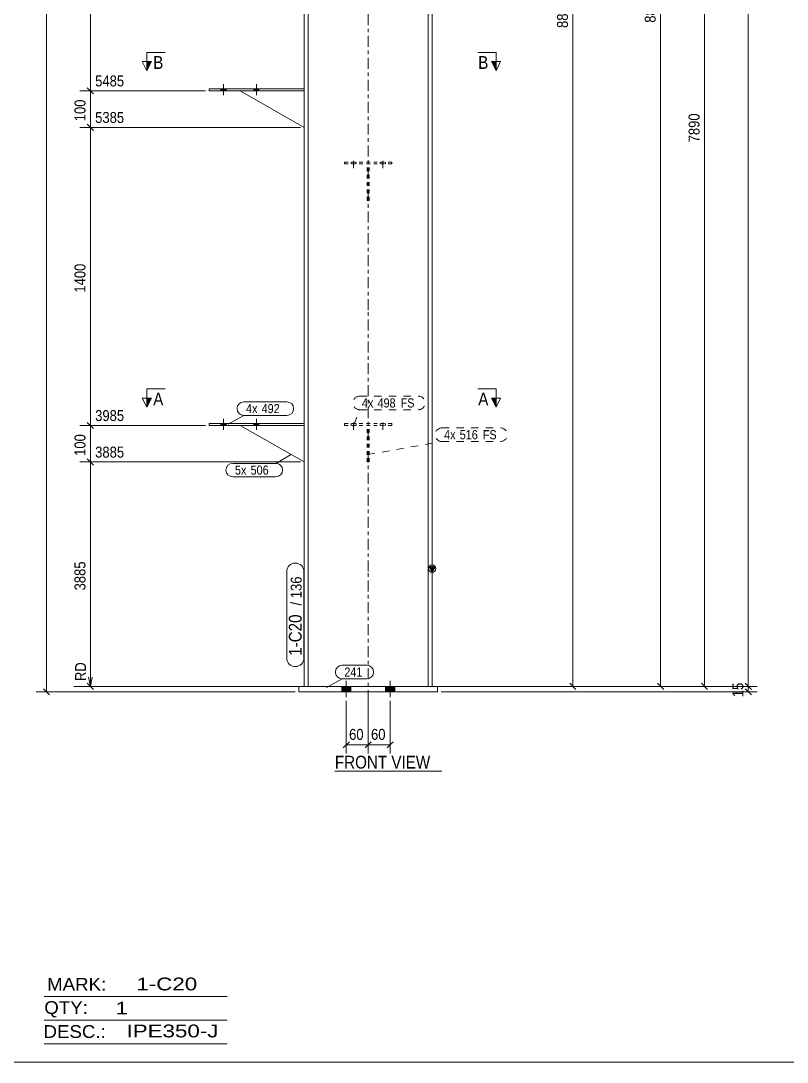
# Model space of a CAD drawing. Header units: millimetres. Extents: x 2 to 825, y 1 to 579.
# Drawn here: x 211.1 to 420.7, y 5 to 290 of the extents above; entities that cross this region are included whole.
import ezdxf

# ---------------------------------------------------------------- set-up
doc = ezdxf.new("R2010")
doc.units = ezdxf.units.MM
for name, pattern in [('XKITLINE00', [0]), ('XKITLINE01', [4, 1, -1, 1, -1]), ('XKITLINE02', [4, 2, -2]), ('XKITLINE03', [6, 3, -1, 1, -1])]:
    doc.linetypes.add(name, pattern=pattern)
for name, color, linetype, lineweight in [('Bolt', 3, 'Continuous', 0), ('Dimensions', 7, 'Continuous', 0), ('DrawingSheet', 5, 'Continuous', 0), ('OtherObjectType', 7, 'Continuous', 0), ('Part', 2, 'Continuous', 0), ('PartMark', 7, 'Continuous', 0), ('Section', 6, 'Continuous', 0)]:
    doc.layers.add(name, color=color, linetype=linetype, lineweight=lineweight)
doc.styles.add('ARIAL', font='ARIAL.TTF')
doc.styles.add('ARIAL_NARROW', font='ARIALN.TTF')

# ---------------------------------------------------------------- blocks, each defined once
blk = doc.blocks.new('*A7')
at = {"layer": 'Bolt', "color": 3, "linetype": 'XKITLINE02', "lineweight": 0}
for p, q in [((301.42, 179.25), (301.42, 179.75)), ((301.42, 179.25), (301.42, 179.75)), ((302.12, 178.09), (302.12, 181.09)), ((302.12, 178.09), (302.12, 181.09)), ((302.82, 179.25), (302.82, 179.75)), ((302.82, 179.25), (302.82, 179.75)), ((309.42, 179.25), (309.42, 179.75)), ((309.42, 179.25), (309.42, 179.75)), ((310.12, 178.09), (310.12, 181.09)), ((310.12, 178.09), (310.12, 181.09)), ((310.82, 179.25), (310.82, 179.75)), ((310.82, 179.25), (310.82, 179.75))]:
    blk.add_line(p, q, dxfattribs=at)
blk = doc.blocks.new('*A8')
at = {"layer": 'Bolt', "color": 3, "linetype": 'XKITLINE02', "lineweight": 0}
for p, q in [((301.42, 250.83), (301.42, 251.33)), ((301.42, 250.83), (301.42, 251.33)), ((302.12, 249.67), (302.12, 252.67)), ((302.12, 249.67), (302.12, 252.67)), ((302.82, 250.83), (302.82, 251.33)), ((302.82, 250.83), (302.82, 251.33)), ((309.42, 250.83), (309.42, 251.33)), ((309.42, 250.83), (309.42, 251.33)), ((310.12, 249.67), (310.12, 252.67)), ((310.12, 249.67), (310.12, 252.67)), ((310.82, 250.83), (310.82, 251.33)), ((310.82, 250.83), (310.82, 251.33))]:
    blk.add_line(p, q, dxfattribs=at)
blk = doc.blocks.new('*A11')
at = {"layer": 'Bolt'}
for points in [[(265.82, 179.25), (265.82, 179.75), (267.22, 179.75), (267.22, 179.25)], [(265.82, 179.25), (265.82, 179.75), (267.22, 179.75), (267.22, 179.25)], [(274.82, 179.25), (274.82, 179.75), (276.22, 179.75), (276.22, 179.25)], [(274.82, 179.25), (274.82, 179.75), (276.22, 179.75), (276.22, 179.25)]]:
    blk.add_hatch(color=3, dxfattribs=at).paths.add_polyline_path(points, flags=17)
at = {"layer": 'Bolt', "color": 3, "linetype": 'XKITLINE00', "lineweight": 0}
for p, q in [((265.82, 179.25), (265.82, 179.75)), ((265.82, 179.25), (265.82, 179.75)), ((266.52, 178.09), (266.52, 181.09)), ((266.52, 178.09), (266.52, 181.09)), ((267.22, 179.25), (267.22, 179.75)), ((267.22, 179.25), (267.22, 179.75)), ((274.82, 179.25), (274.82, 179.75)), ((274.82, 179.25), (274.82, 179.75)), ((275.52, 178.09), (275.52, 181.09)), ((275.52, 178.09), (275.52, 181.09)), ((276.22, 179.25), (276.22, 179.75)), ((276.22, 179.25), (276.22, 179.75))]:
    blk.add_line(p, q, dxfattribs=at)
blk = doc.blocks.new('*A12')
at = {"layer": 'Bolt'}
for points in [[(265.82, 270.83), (265.82, 271.33), (267.22, 271.33), (267.22, 270.83)], [(265.82, 270.83), (265.82, 271.33), (267.22, 271.33), (267.22, 270.83)], [(274.82, 270.83), (274.82, 271.33), (276.22, 271.33), (276.22, 270.83)], [(274.82, 270.83), (274.82, 271.33), (276.22, 271.33), (276.22, 270.83)]]:
    blk.add_hatch(color=3, dxfattribs=at).paths.add_polyline_path(points, flags=17)
at = {"layer": 'Bolt', "color": 3, "linetype": 'XKITLINE00', "lineweight": 0}
for p, q in [((265.82, 270.83), (265.82, 271.33)), ((265.82, 270.83), (265.82, 271.33)), ((266.52, 269.67), (266.52, 272.67)), ((266.52, 269.67), (266.52, 272.67)), ((267.22, 270.83), (267.22, 271.33)), ((267.22, 270.83), (267.22, 271.33)), ((274.82, 270.83), (274.82, 271.33)), ((274.82, 270.83), (274.82, 271.33)), ((275.52, 269.67), (275.52, 272.67)), ((275.52, 269.67), (275.52, 272.67)), ((276.22, 270.83), (276.22, 271.33)), ((276.22, 270.83), (276.22, 271.33))]:
    blk.add_line(p, q, dxfattribs=at)
blk = doc.blocks.new('*A17')
at = {"layer": 'Bolt'}
for points in [[(301.37, 107.85), (301.37, 106.35), (298.87, 106.35), (298.87, 107.85)], [(301.37, 107.85), (301.37, 106.35), (298.87, 106.35), (298.87, 107.85)], [(313.37, 107.85), (313.37, 106.35), (310.87, 106.35), (310.87, 107.85)], [(313.37, 107.85), (313.37, 106.35), (310.87, 106.35), (310.87, 107.85)]]:
    blk.add_hatch(color=3, dxfattribs=at).paths.add_polyline_path(points, flags=17)
at = {"layer": 'Bolt', "color": 3, "linetype": 'XKITLINE00', "lineweight": 0}
for p, q in [((300.12, 109.35), (300.12, 104.85)), ((300.12, 109.35), (300.12, 104.85)), ((312.12, 109.35), (312.12, 104.85)), ((312.12, 109.35), (312.12, 104.85)), ((298.87, 107.85), (298.87, 106.35)), ((298.87, 107.85), (298.87, 106.35)), ((301.37, 107.85), (301.37, 106.35)), ((301.37, 107.85), (301.37, 106.35)), ((310.87, 107.85), (310.87, 106.35)), ((310.87, 107.85), (310.87, 106.35)), ((313.37, 107.85), (313.37, 106.35)), ((313.37, 107.85), (313.37, 106.35))]:
    blk.add_line(p, q, dxfattribs=at)
blk = doc.blocks.new('*A18')
at = {"layer": 'Part'}
blk.add_hatch(color=2, dxfattribs=at).paths.add_polyline_path([(322.82, 140.56), (324.42, 140.56), (323.62, 139.16)], flags=17)
at = {"layer": 'Part', "color": 2, "linetype": 'XKITLINE00', "lineweight": 0}
for p, q in [((288.62, 210.83), (288.62, 302.31)), ((289.72, 302.31), (289.72, 210.83)), ((322.52, 302.31), (322.52, 210.83)), ((323.62, 302.31), (323.62, 210.83)), ((288.62, 139.25), (288.62, 210.73)), ((289.72, 210.73), (289.72, 139.25)), ((322.52, 210.73), (322.52, 139.25)), ((323.62, 210.73), (323.62, 139.25)), ((323.62, 139.16), (322.82, 140.56)), ((322.82, 140.56), (324.42, 140.56)), ((324.42, 140.56), (323.62, 139.16)), ((288.62, 107.85), (288.62, 139.15)), ((289.72, 139.15), (289.72, 107.85)), ((322.52, 139.15), (322.52, 107.85)), ((323.62, 139.15), (323.62, 107.85))]:
    blk.add_line(p, q, dxfattribs=at)
at = {"layer": 'Part', "color": 7, "linetype": 'XKITLINE03', "lineweight": 0}
for p, q in [((306.12, 210.83), (306.12, 302.31)), ((306.12, 139.25), (306.12, 210.73)), ((306.12, 97.85), (306.12, 139.15))]:
    blk.add_line(p, q, dxfattribs=at)
at = {"layer": 'Part', "color": 7, "linetype": 'XKITLINE01', "lineweight": 0}
blk.add_line((323.62, 107.85), (288.62, 107.85), dxfattribs=at)
at = {"layer": 'Part', "color": 2, "linetype": 'XKITLINE00', "lineweight": 0}
blk.add_circle((323.62, 140.06), 1, dxfattribs=at)
blk = doc.blocks.new('*A19')
at = {"layer": 'Part', "color": 7, "linetype": 'XKITLINE01', "lineweight": 0}
for p, q in [((312.62, 179.75), (299.62, 179.75)), ((299.62, 179.25), (299.62, 179.75)), ((312.62, 179.25), (312.62, 179.75)), ((312.62, 179.25), (299.62, 179.25))]:
    blk.add_line(p, q, dxfattribs=at)
blk = doc.blocks.new('*A20')
at = {"layer": 'Part', "color": 7, "linetype": 'XKITLINE01', "lineweight": 0}
for p, q in [((306.37, 179.25), (305.87, 179.25)), ((305.87, 169.25), (305.87, 179.25)), ((305.87, 179.25), (306.37, 179.25)), ((306.37, 169.25), (306.37, 179.25)), ((306.37, 169.25), (305.87, 169.25))]:
    blk.add_line(p, q, dxfattribs=at)
blk = doc.blocks.new('*A21')
at = {"layer": 'Part', "color": 7, "linetype": 'XKITLINE01', "lineweight": 0}
for p, q in [((312.62, 251.33), (299.62, 251.33)), ((299.62, 250.83), (299.62, 251.33)), ((312.62, 250.83), (299.62, 250.83)), ((312.62, 250.83), (312.62, 251.33))]:
    blk.add_line(p, q, dxfattribs=at)
blk = doc.blocks.new('*A22')
at = {"layer": 'Part', "color": 7, "linetype": 'XKITLINE01', "lineweight": 0}
for p, q in [((306.37, 250.83), (305.87, 250.83)), ((305.87, 240.83), (305.87, 250.83)), ((305.87, 250.83), (306.37, 250.83)), ((306.37, 240.83), (306.37, 250.83)), ((306.37, 240.83), (305.87, 240.83))]:
    blk.add_line(p, q, dxfattribs=at)
blk = doc.blocks.new('*A27')
at = {"layer": 'Part', "color": 2, "linetype": 'XKITLINE00', "lineweight": 0}
for p, q in [((262.62, 179.25), (262.62, 179.75)), ((262.62, 179.75), (288.62, 179.75)), ((262.62, 179.25), (288.62, 179.25))]:
    blk.add_line(p, q, dxfattribs=at)
at = {"layer": 'Part', "color": 7, "linetype": 'XKITLINE01', "lineweight": 0}
blk.add_line((288.62, 179.75), (288.62, 179.25), dxfattribs=at)
blk = doc.blocks.new('*A28')
at = {"layer": 'Part', "color": 2, "linetype": 'XKITLINE00', "lineweight": 0}
blk.add_line((288.62, 169.25), (271.12, 179.25), dxfattribs=at)
at = {"layer": 'Part', "color": 7, "linetype": 'XKITLINE01', "lineweight": 0}
for p, q in [((271.12, 179.25), (288.62, 179.25)), ((288.62, 179.25), (288.62, 169.25))]:
    blk.add_line(p, q, dxfattribs=at)
blk = doc.blocks.new('*A29')
at = {"layer": 'Part', "color": 2, "linetype": 'XKITLINE00', "lineweight": 0}
blk.add_line((288.62, 260.83), (271.12, 270.83), dxfattribs=at)
at = {"layer": 'Part', "color": 7, "linetype": 'XKITLINE01', "lineweight": 0}
for p, q in [((271.12, 270.83), (288.62, 270.83)), ((288.62, 270.83), (288.62, 260.83))]:
    blk.add_line(p, q, dxfattribs=at)
blk = doc.blocks.new('*A30')
at = {"layer": 'Part', "color": 2, "linetype": 'XKITLINE00', "lineweight": 0}
for p, q in [((262.62, 270.83), (262.62, 271.33)), ((262.62, 271.33), (288.62, 271.33)), ((262.62, 270.83), (288.62, 270.83))]:
    blk.add_line(p, q, dxfattribs=at)
at = {"layer": 'Part', "color": 7, "linetype": 'XKITLINE01', "lineweight": 0}
blk.add_line((288.62, 271.33), (288.62, 270.83), dxfattribs=at)
blk = doc.blocks.new('*A43')
at = {"layer": 'Part', "color": 2, "linetype": 'XKITLINE00', "lineweight": 0}
for p, q in [((325.12, 107.85), (287.12, 107.85)), ((287.12, 107.85), (287.12, 106.35)), ((325.12, 106.35), (287.12, 106.35)), ((325.12, 107.85), (325.12, 106.35))]:
    blk.add_line(p, q, dxfattribs=at)
blk = doc.blocks.new('*A109')
at = {"layer": 'DrawingSheet', "color": 5, "linetype": 'XKITLINE00', "lineweight": 0}
blk.add_line((5, 5), (825, 5), dxfattribs=at)
blk = doc.blocks.new('*A113')
at = {"layer": 'OtherObjectType', "color": 6, "linetype": 'XKITLINE00', "lineweight": 0}
for p, q in [((217.5, 23), (267.5, 23)), ((217.5, 16.5), (267.5, 16.5)), ((217.5, 10), (267.5, 10))]:
    blk.add_line(p, q, dxfattribs=at)
at = {"layer": 'OtherObjectType', "color": 6, "style": 'ARIAL_NARROW'}
for s, width, p in [('MARK:', 1.275, (218.27, 24.58)), ('1-C20', 1.525501, (242.69, 24.65)), ('QTY:', 1.275, (217.5, 18.19)), ('1', 1.525501, (236.99, 18.05)), ('DESC.:', 1.275, (217.29, 11.63)), ('IPE350-J', 1.525501, (240, 11.79))]:
    blk.add_text(s, height=3.5, dxfattribs=dict(at, width=width)).set_placement(p)
blk = doc.blocks.new('*A117')
at = {"layer": 'Dimensions', "color": 7, "linetype": 'XKITLINE00', "lineweight": 0}
for p, q in [((218.12, 106.35), (218.12, 511.54)), ((286.12, 106.35), (215.27, 106.35)), ((217.27, 107.2), (218.97, 105.5))]:
    blk.add_line(p, q, dxfattribs=at)
at = {"layer": 'Dimensions', "color": 3}
blk.add_point((218.12, 106.35), dxfattribs=at)
blk = doc.blocks.new('*A118')
at = {"layer": 'Dimensions', "color": 7, "linetype": 'XKITLINE00', "lineweight": 0}
for p, q in [((409.27, 108.7), (410.97, 107)), ((324.62, 107.85), (412.52, 107.85)), ((326.12, 106.35), (412.52, 106.35)), ((409.27, 107.2), (410.97, 105.5)), ((410.12, 106.35), (410.12, 107.85))]:
    blk.add_line(p, q, dxfattribs=at)
at = {"layer": 'Dimensions', "color": 3}
for p in [(410.12, 107.85), (410.12, 106.35)]:
    blk.add_point(p, dxfattribs=at)
at = {"layer": 'Dimensions', "color": 3, "style": 'ARIAL', "width": 0.85}
blk.add_text('15', height=3, rotation=90.0002, dxfattribs=at).set_placement((408.77, 104.87))
blk = doc.blocks.new('*A119')
at = {"layer": 'Dimensions', "color": 7, "linetype": 'XKITLINE00', "lineweight": 0}
for p, q in [((306.12, 106.85), (306.12, 89.45)), ((300.12, 103.85), (300.12, 89.45)), ((300.97, 92.7), (299.27, 91)), ((300.12, 91.85), (306.12, 91.85)), ((306.97, 92.7), (305.27, 91))]:
    blk.add_line(p, q, dxfattribs=at)
at = {"layer": 'Dimensions', "color": 3}
for p in [(300.12, 91.85), (306.12, 91.85)]:
    blk.add_point(p, dxfattribs=at)
at = {"layer": 'Dimensions', "color": 3, "style": 'ARIAL', "width": 0.85}
blk.add_text('60', height=3, dxfattribs=at).set_placement((300.9, 93.2))
blk = doc.blocks.new('*A120')
at = {"layer": 'Dimensions', "color": 7, "linetype": 'XKITLINE00', "lineweight": 0}
for p, q in [((306.12, 106.85), (306.12, 89.45)), ((312.12, 103.85), (312.12, 89.45)), ((306.97, 92.7), (305.27, 91)), ((306.12, 91.85), (312.12, 91.85)), ((312.97, 92.7), (311.27, 91))]:
    blk.add_line(p, q, dxfattribs=at)
at = {"layer": 'Dimensions', "color": 3}
for p in [(306.12, 91.85), (312.12, 91.85)]:
    blk.add_point(p, dxfattribs=at)
at = {"layer": 'Dimensions', "color": 3, "style": 'ARIAL', "width": 0.85}
blk.add_text('60', height=3, dxfattribs=at).set_placement((306.9, 93.2))
blk = doc.blocks.new('*A121')
at = {"layer": 'PartMark', "color": 7, "linetype": 'XKITLINE02', "lineweight": 0}
for p, q in [((303.8, 187.26), (319.85, 187.26)), ((302.25, 179.62), (303.8, 183.56)), ((303.8, 183.56), (319.85, 183.56))]:
    blk.add_line(p, q, dxfattribs=at)
for centre, start, end in [((303.8, 185.41), 90, 270), ((319.85, 185.41), 270, 90)]:
    blk.add_arc(centre, 1.85, start, end, dxfattribs=at)
at = {"layer": 'PartMark', "color": 3, "style": 'ARIAL', "width": 0.85}
for s, p in [('4x', (304.4, 184.16)), ('498', (308.67, 184.16)), ('FS', (314.99, 184.16))]:
    blk.add_text(s, height=2.5, dxfattribs=at).set_placement(p)
blk = doc.blocks.new('*A122')
at = {"layer": 'PartMark', "color": 7, "linetype": 'XKITLINE00', "lineweight": 0}
for p, q in [((285.09, 171.28), (280.85, 168.88)), ((269.06, 168.88), (280.85, 168.88)), ((269.06, 165.18), (280.85, 165.18))]:
    blk.add_line(p, q, dxfattribs=at)
for centre, start, end in [((269.06, 167.03), 90, 270), ((280.85, 167.03), 270, 90)]:
    blk.add_arc(centre, 1.85, start, end, dxfattribs=at)
at = {"layer": 'PartMark', "color": 3, "style": 'ARIAL', "width": 0.85}
for s, p in [('5x', (269.66, 165.78)), ('506', (273.94, 165.78))]:
    blk.add_text(s, height=2.5, dxfattribs=at).set_placement(p)
blk = doc.blocks.new('*A123')
at = {"layer": 'PartMark', "color": 7, "linetype": 'XKITLINE02', "lineweight": 0}
for p, q in [((326.29, 178.56), (342.33, 178.56)), ((306, 171.28), (326.29, 174.86)), ((326.29, 174.86), (342.33, 174.86))]:
    blk.add_line(p, q, dxfattribs=at)
for centre, start, end in [((326.29, 176.71), 90, 270), ((342.33, 176.71), 270, 90)]:
    blk.add_arc(centre, 1.85, start, end, dxfattribs=at)
at = {"layer": 'PartMark', "color": 3, "style": 'ARIAL', "width": 0.85}
for s, p in [('4x', (326.89, 175.46)), ('516', (331.16, 175.46)), ('FS', (337.47, 175.46))]:
    blk.add_text(s, height=2.5, dxfattribs=at).set_placement(p)
blk = doc.blocks.new('*A126')
at = {"layer": 'Section'}
for points in [[(246.8, 186.75), (245.55, 184.25), (245.55, 186.75)], [(341.09, 186.75), (341.09, 184.25), (339.84, 186.75)]]:
    blk.add_hatch(color=3, dxfattribs=at).paths.add_polyline_path(points, flags=17)
at = {"layer": 'Section', "color": 1, "linetype": 'XKITLINE00', "lineweight": 0}
for p, q in [((245.55, 189.25), (250.55, 189.25)), ((245.55, 189.25), (245.55, 184.25)), ((341.09, 189.25), (336.09, 189.25)), ((341.09, 189.25), (341.09, 184.25))]:
    blk.add_line(p, q, dxfattribs=at)
at = {"layer": 'Section', "color": 3, "linetype": 'XKITLINE00', "lineweight": 0}
for p, q in [((245.55, 184.25), (244.3, 186.75)), ((246.8, 186.75), (244.3, 186.75)), ((245.55, 184.25), (246.8, 186.75)), ((339.84, 186.75), (342.34, 186.75)), ((341.09, 184.25), (339.84, 186.75)), ((342.34, 186.75), (341.09, 184.25))]:
    blk.add_line(p, q, dxfattribs=at)
at = {"layer": 'Section', "color": 7, "style": 'ARIAL', "width": 0.85}
for p in [(247.3, 184.75), (336.22, 184.75)]:
    blk.add_text('A', height=3.5, dxfattribs=at).set_placement(p)
blk = doc.blocks.new('*A129')
at = {"layer": 'Section'}
for points in [[(246.8, 278.83), (245.55, 276.33), (245.55, 278.83)], [(341.09, 278.83), (341.09, 276.33), (339.84, 278.83)]]:
    blk.add_hatch(color=3, dxfattribs=at).paths.add_polyline_path(points, flags=17)
at = {"layer": 'Section', "color": 1, "linetype": 'XKITLINE00', "lineweight": 0}
for p, q in [((245.55, 281.33), (250.55, 281.33)), ((245.55, 281.33), (245.55, 276.33)), ((341.09, 281.33), (336.09, 281.33)), ((341.09, 281.33), (341.09, 276.33))]:
    blk.add_line(p, q, dxfattribs=at)
at = {"layer": 'Section', "color": 3, "linetype": 'XKITLINE00', "lineweight": 0}
for p, q in [((245.55, 276.33), (244.3, 278.83)), ((246.8, 278.83), (244.3, 278.83)), ((245.55, 276.33), (246.8, 278.83)), ((339.84, 278.83), (342.34, 278.83)), ((341.09, 276.33), (339.84, 278.83)), ((342.34, 278.83), (341.09, 276.33))]:
    blk.add_line(p, q, dxfattribs=at)
at = {"layer": 'Section', "color": 7, "style": 'ARIAL', "width": 0.85}
for p in [(247.3, 276.83), (336.22, 276.83)]:
    blk.add_text('B', height=3.5, dxfattribs=at).set_placement(p)
blk = doc.blocks.new('*A131')
at = {"layer": 'OtherObjectType', "color": 7, "linetype": 'XKITLINE00', "lineweight": 0}
blk.add_line((297, 84.6), (326.3, 84.6), dxfattribs=at)
at = {"layer": 'OtherObjectType', "color": 7, "style": 'ARIAL', "width": 0.85}
blk.add_text('FRONT VIEW', height=3.5, dxfattribs=at).set_placement((297, 85.35))
blk = doc.blocks.new('*A132')
at = {"layer": 'Dimensions', "color": 7, "linetype": 'XKITLINE00', "lineweight": 0}
for p, q in [((410.12, 107.85), (410.12, 506.09)), ((409.27, 108.7), (410.97, 107)), ((324.62, 107.85), (412.52, 107.85))]:
    blk.add_line(p, q, dxfattribs=at)
at = {"layer": 'Dimensions', "color": 3}
blk.add_point((410.12, 107.85), dxfattribs=at)
blk = doc.blocks.new('*A134')
at = {"layer": 'Dimensions', "color": 7, "linetype": 'XKITLINE00', "lineweight": 0}
for p, q in [((398.12, 107.85), (398.12, 414.49)), ((397.27, 108.7), (398.97, 107)), ((324.62, 107.85), (400.52, 107.85))]:
    blk.add_line(p, q, dxfattribs=at)
at = {"layer": 'Dimensions', "color": 3}
blk.add_point((398.12, 107.85), dxfattribs=at)
at = {"layer": 'Dimensions', "color": 3, "style": 'ARIAL', "width": 0.85}
blk.add_text('7890', height=3, rotation=90.0002, dxfattribs=at).set_placement((396.77, 256.72))
blk = doc.blocks.new('*A136')
at = {"layer": 'Dimensions', "color": 7, "linetype": 'XKITLINE00', "lineweight": 0}
for p, q in [((386.12, 107.85), (386.12, 479.95)), ((385.27, 108.7), (386.97, 107)), ((324.62, 107.85), (388.52, 107.85))]:
    blk.add_line(p, q, dxfattribs=at)
at = {"layer": 'Dimensions', "color": 3}
blk.add_point((386.12, 107.85), dxfattribs=at)
at = {"layer": 'Dimensions', "color": 3, "style": 'ARIAL', "width": 0.85}
blk.add_text('8829', height=3, rotation=90.0002, dxfattribs=at).set_placement((384.77, 289.45))
blk = doc.blocks.new('*A139')
at = {"layer": 'Dimensions', "color": 7, "linetype": 'XKITLINE00', "lineweight": 0}
for p, q in [((362.12, 107.85), (362.12, 477.09)), ((361.27, 108.7), (362.97, 107)), ((324.62, 107.85), (364.52, 107.85))]:
    blk.add_line(p, q, dxfattribs=at)
at = {"layer": 'Dimensions', "color": 3}
blk.add_point((362.12, 107.85), dxfattribs=at)
at = {"layer": 'Dimensions', "color": 3, "style": 'ARIAL', "width": 0.85}
blk.add_text('8800', height=3, rotation=90.0002, dxfattribs=at).set_placement((360.77, 288.02))
blk = doc.blocks.new('*A144')
at = {"layer": 'Dimensions', "color": 7, "linetype": 'XKITLINE00', "lineweight": 0}
for p, q in [((287.62, 169.25), (227.27, 169.25)), ((229.27, 170.1), (230.97, 168.4)), ((230.12, 107.85), (230.12, 169.25)), ((230.12, 115.07), (230.12, 107.85)), ((229.27, 108.7), (230.97, 107)), ((229.62, 110.35), (230.12, 107.85)), ((230.62, 110.35), (230.12, 107.85)), ((287.62, 107.85), (225.62, 107.85)), ((287.62, 107.85), (227.27, 107.85))]:
    blk.add_line(p, q, dxfattribs=at)
at = {"layer": 'Dimensions', "color": 3}
for p in [(230.12, 169.25), (230.12, 107.85)]:
    blk.add_point(p, dxfattribs=at)
at = {"layer": 'Dimensions', "color": 7}
blk.add_point((230.12, 107.85), dxfattribs=at)
at = {"layer": 'Dimensions', "color": 3, "style": 'ARIAL', "width": 0.85}
blk.add_text('3885', height=3, dxfattribs=at).set_placement((231.42, 170.45))
for s, p in [('3885', (228.77, 134.1)), ('RD', (228.92, 109.29))]:
    blk.add_text(s, height=3, rotation=90.0002, dxfattribs=at).set_placement(p)
blk = doc.blocks.new('*A145')
at = {"layer": 'Dimensions', "color": 7, "linetype": 'XKITLINE00', "lineweight": 0}
for p, q in [((229.27, 180.1), (230.97, 178.4)), ((261.62, 179.25), (227.27, 179.25)), ((230.12, 169.25), (230.12, 179.25)), ((287.62, 169.25), (227.27, 169.25)), ((229.27, 170.1), (230.97, 168.4))]:
    blk.add_line(p, q, dxfattribs=at)
at = {"layer": 'Dimensions', "color": 3}
for p in [(230.12, 179.25), (230.12, 169.25)]:
    blk.add_point(p, dxfattribs=at)
at = {"layer": 'Dimensions', "color": 3, "style": 'ARIAL', "width": 0.85}
blk.add_text('3985', height=3, dxfattribs=at).set_placement((231.42, 180.45))
blk.add_text('100', height=3, rotation=90.0002, dxfattribs=at).set_placement((228.77, 170.91))
blk = doc.blocks.new('*A146')
at = {"layer": 'Dimensions', "color": 7, "linetype": 'XKITLINE00', "lineweight": 0}
for p, q in [((287.62, 260.83), (227.27, 260.83)), ((229.27, 261.68), (230.97, 259.98)), ((230.12, 179.25), (230.12, 260.83)), ((229.27, 180.1), (230.97, 178.4)), ((261.62, 179.25), (227.27, 179.25))]:
    blk.add_line(p, q, dxfattribs=at)
at = {"layer": 'Dimensions', "color": 3}
for p in [(230.12, 260.83), (230.12, 179.25)]:
    blk.add_point(p, dxfattribs=at)
at = {"layer": 'Dimensions', "color": 3, "style": 'ARIAL', "width": 0.85}
blk.add_text('5385', height=3, dxfattribs=at).set_placement((231.42, 262.03))
blk.add_text('1400', height=3, rotation=90.0002, dxfattribs=at).set_placement((228.77, 215.59))
blk = doc.blocks.new('*A147')
at = {"layer": 'Dimensions', "color": 7, "linetype": 'XKITLINE00', "lineweight": 0}
for p, q in [((261.62, 270.83), (227.27, 270.83)), ((229.27, 271.68), (230.97, 269.98)), ((230.12, 260.83), (230.12, 270.83)), ((287.62, 260.83), (227.27, 260.83)), ((229.27, 261.68), (230.97, 259.98))]:
    blk.add_line(p, q, dxfattribs=at)
at = {"layer": 'Dimensions', "color": 3}
for p in [(230.12, 270.83), (230.12, 260.83)]:
    blk.add_point(p, dxfattribs=at)
at = {"layer": 'Dimensions', "color": 3, "style": 'ARIAL', "width": 0.85}
blk.add_text('5485', height=3, dxfattribs=at).set_placement((231.42, 272.03))
blk.add_text('100', height=3, rotation=90.0002, dxfattribs=at).set_placement((228.77, 262.49))
blk = doc.blocks.new('*A148')
at = {"layer": 'Dimensions', "color": 7, "linetype": 'XKITLINE00', "lineweight": 0}
for p, q in [((287.62, 332.41), (227.27, 332.41)), ((229.27, 333.26), (230.97, 331.56)), ((230.12, 270.83), (230.12, 332.41)), ((261.62, 270.83), (227.27, 270.83)), ((229.27, 271.68), (230.97, 269.98))]:
    blk.add_line(p, q, dxfattribs=at)
at = {"layer": 'Dimensions', "color": 3}
for p in [(230.12, 332.41), (230.12, 270.83)]:
    blk.add_point(p, dxfattribs=at)
at = {"layer": 'Dimensions', "color": 3, "style": 'ARIAL', "width": 0.85}
blk.add_text('6485', height=3, dxfattribs=at).set_placement((231.42, 333.61))
blk.add_text('1000', height=3, rotation=90.0002, dxfattribs=at).set_placement((228.77, 297.17))
blk = doc.blocks.new('*A157')
at = {"layer": 'PartMark', "color": 7, "linetype": 'XKITLINE00', "lineweight": 0}
for p, q in [((298.99, 113.61), (305.76, 113.61)), ((294.75, 107.52), (298.99, 109.91)), ((298.99, 109.91), (305.76, 109.91))]:
    blk.add_line(p, q, dxfattribs=at)
for centre, start, end in [((298.99, 111.76), 90, 270), ((305.76, 111.76), 270, 90)]:
    blk.add_arc(centre, 1.85, start, end, dxfattribs=at)
at = {"layer": 'PartMark', "color": 3, "style": 'ARIAL', "width": 0.85}
blk.add_text('241', height=2.5, dxfattribs=at).set_placement((299.59, 110.51))
blk = doc.blocks.new('*A161')
at = {"layer": 'PartMark', "color": 7, "linetype": 'XKITLINE00', "lineweight": 0}
for p, q in [((283.82, 115.6), (283.82, 139.25)), ((288.52, 115.6), (288.52, 139.25))]:
    blk.add_line(p, q, dxfattribs=at)
for centre, start, end in [((286.17, 139.25), 0, 180), ((286.17, 115.6), 180, 0)]:
    blk.add_arc(centre, 2.35, start, end, dxfattribs=at)
at = {"layer": 'PartMark', "color": 3, "style": 'ARIAL', "width": 0.85}
for s, p in [('136', (287.92, 131.97)), ('/', (287.92, 129.96))]:
    blk.add_text(s, height=3, rotation=90.0002, dxfattribs=at).set_placement(p)
at = {"layer": 'PartMark', "color": 1, "style": 'ARIAL', "width": 0.85}
blk.add_text('1-C20', height=3.5, rotation=90.0002, dxfattribs=at).set_placement((287.92, 116.2))
blk = doc.blocks.new('*A162')
at = {"layer": 'PartMark', "color": 7, "linetype": 'XKITLINE00', "lineweight": 0}
for p, q in [((272.09, 185.71), (283.88, 185.71)), ((267.85, 179.62), (272.09, 182.01)), ((272.09, 182.01), (283.88, 182.01))]:
    blk.add_line(p, q, dxfattribs=at)
for centre, start, end in [((272.09, 183.86), 90, 270), ((283.88, 183.86), 270, 90)]:
    blk.add_arc(centre, 1.85, start, end, dxfattribs=at)
at = {"layer": 'PartMark', "color": 3, "style": 'ARIAL', "width": 0.85}
for s, p in [('4x', (272.69, 182.61)), ('492', (276.96, 182.61))]:
    blk.add_text(s, height=2.5, dxfattribs=at).set_placement(p)

msp = doc.modelspace()

# ---------------------------------------------------------------- block references
at = {"lineweight": 0}
for name in ['*A109', '*A117', '*A132', '*A136', '*A139', '*A134', '*A148', '*A129', '*A147', '*A30', '*A12', '*A29', '*A146', '*A21', '*A8', '*A22', '*A126', '*A162', '*A121', '*A145', '*A27', '*A11', '*A19', '*A7', '*A28', '*A20', '*A123', '*A144', '*A122', '*A161', '*A157', '*A17', '*A118', '*A43', '*A119', '*A120', '*A131', '*A113']:
    msp.add_blockref(name, (0, 0), dxfattribs=at)
at = {"layer": 'Part', "lineweight": 0}
msp.add_blockref('*A18', (0, 0), dxfattribs=at)

doc.saveas('drawing.dxf')
